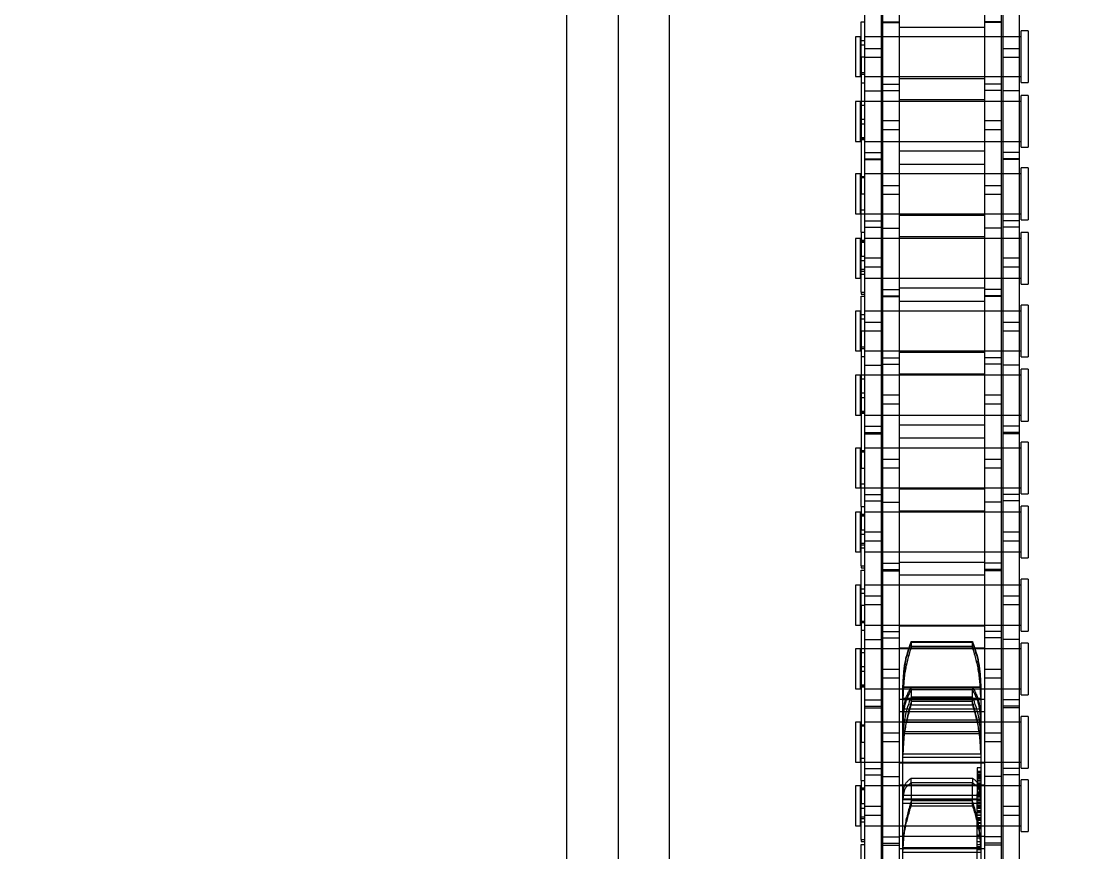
# Model space of a CAD drawing. Header units: metres. Extents: x 0 to 63075, y 0 to 44550.
# Drawn here: x 14050 to 14147.7, y 30590.3 to 30667.4 of the extents above; entities that cross this region are included whole.
import ezdxf

# ---------------------------------------------------------------- set-up
doc = ezdxf.new("R2010")
doc.units = ezdxf.units.M
doc.header["$LTSCALE"] = 75
doc.linetypes.add('HIDDEN2', pattern=[4.7625, 3.175, -1.5875])
for name, color, linetype in [('SDM', 7, 'Continuous'), ('SL1', 8, 'Continuous'), ('SL4', 4, 'Continuous'), ('ST1', 7, 'HIDDEN2')]:
    doc.layers.add(name, color=color, linetype=linetype)

# ---------------------------------------------------------------- blocks, each defined once
blk = doc.blocks.new('A$Cf5d57027')
at = {"layer": 'SL1'}
for radius, start, end in [(1221.5, 121.074746, 67.294357), (1158, 122.987753, 69.370009), (1150, 123.246853, 69.219881)]:
    blk.add_arc((6187.34, 9148.648), radius, start, end, dxfattribs=at)
blk = doc.blocks.new('A$Ca53c419a')
at = {"layer": 'SL4'}
for p, q in [((4619.715, 495.765), (3669.713, 495.765)), ((3669.713, 486.24), (4459.475, 486.24))]:
    blk.add_line(p, q, dxfattribs=at)
at = {"layer": 'ST1'}
for p, q in [((4669.713, 491.003), (3669.713, 491.003)), ((3669.713, 486.24), (4459.475, 486.24)), ((4192.248, 469), (4192.245, 469)), ((4192.245, 469), (4192.245, 468.526)), ((4195.935, 469), (4192.248, 469)), ((4195.935, 468.526), (4195.935, 469)), ((4201.82, 469), (4198.13, 469)), ((4198.13, 469), (4198.13, 468.526)), ((4201.82, 468.526), (4201.82, 469)), ((4204.926, 469), (4204.923, 469)), ((4204.923, 469), (4204.923, 468.526)), ((4208.613, 469), (4204.926, 469)), ((4208.613, 468.526), (4208.613, 469)), ((4214.52, 469), (4210.83, 469)), ((4210.83, 469), (4210.83, 468.526)), ((4214.52, 468.526), (4214.52, 469)), ((4217.604, 469), (4217.601, 469)), ((4217.601, 469), (4217.601, 468.526)), ((4221.291, 469), (4217.604, 469)), ((4221.291, 468.526), (4221.291, 469)), ((4227.22, 469), (4223.53, 469)), ((4223.53, 469), (4223.53, 468.526)), ((4227.22, 468.526), (4227.22, 469)), ((4230.283, 469), (4230.279, 469)), ((4230.279, 469), (4230.279, 468.526)), ((4233.969, 469), (4230.283, 469)), ((4233.969, 468.526), (4233.969, 469)), ((4239.92, 469), (4236.23, 469)), ((4236.23, 469), (4236.23, 468.526)), ((4239.92, 468.526), (4239.92, 469)), ((4242.961, 469), (4242.958, 469)), ((4242.958, 469), (4242.958, 468.526)), ((4246.648, 469), (4242.961, 469)), ((4246.648, 468.526), (4246.648, 469)), ((4252.62, 469), (4248.93, 469)), ((4248.93, 469), (4248.93, 468.526)), ((4252.62, 468.526), (4252.62, 469)), ((4255.639, 469), (4255.636, 469)), ((4255.636, 469), (4255.636, 468.526)), ((4259.326, 469), (4255.639, 469)), ((4259.326, 468.526), (4259.326, 469)), ((4265.32, 469), (4261.63, 469)), ((4261.63, 469), (4261.63, 468.526)), ((4265.32, 468.526), (4265.32, 469)), ((4193.195, 468.157), (4184.1, 468.157)), ((4187.275, 468.489), (4190.506, 468.489)), ((4190.506, 468.489), (4190.506, 468.157)), ((4190.778, 468.489), (4190.778, 468.157)), ((4190.951, 468.489), (4190.778, 468.489)), ((4190.951, 468.489), (4190.951, 468.157)), ((4190.951, 468.489), (4194.297, 468.489)), ((4192.245, 468.526), (4195.935, 468.526)), ((4192.245, 468.157), (4192.245, 466.637)), ((4192.245, 468.157), (4192.245, 453.659)), ((4192.614, 468.526), (4192.614, 468.157)), ((4192.898, 468.489), (4192.898, 468.157)), ((4193.071, 468.489), (4193.071, 468.157)), ((4194.055, 468.157), (4193.195, 468.157)), ((4193.195, 466.637), (4193.195, 468.157)), ((4193.882, 468.489), (4193.882, 468.157)), ((4203.15, 468.157), (4194.055, 468.157)), ((4194.055, 468.157), (4194.055, 466.637)), ((4194.297, 468.489), (4194.297, 468.157)), ((4196.423, 468.489), (4194.297, 468.489)), ((4195.566, 468.157), (4195.566, 468.526)), ((4195.654, 468.489), (4195.654, 468.157)), ((4195.758, 468.489), (4195.758, 468.157)), ((4195.935, 466.637), (4195.935, 468.157)), ((4195.935, 453.659), (4195.935, 468.157)), ((4196.423, 468.489), (4199.975, 468.489)), ((4196.423, 468.489), (4196.423, 468.157)), ((4196.967, 468.157), (4196.967, 466.637)), ((4197.551, 468.157), (4197.551, 466.637)), ((4198.13, 468.526), (4201.82, 468.526)), ((4198.13, 468.489), (4198.13, 466.637)), ((4198.13, 468.157), (4198.13, 453.659)), ((4198.499, 468.526), (4198.499, 468.157)), ((4199.975, 468.489), (4199.975, 468.157)), ((4212.675, 468.489), (4199.975, 468.489)), ((4201.451, 468.157), (4201.451, 468.526)), ((4201.594, 468.489), (4201.594, 468.157)), ((4201.82, 466.637), (4201.82, 468.157)), ((4201.82, 453.659), (4201.82, 468.157)), ((4203.15, 468.157), (4203.15, 466.637)), ((4209.5, 468.157), (4203.15, 468.157)), ((4203.306, 468.157), (4203.306, 466.637)), ((4203.89, 468.157), (4203.89, 466.637)), ((4204.923, 468.526), (4208.613, 468.526)), ((4204.923, 468.157), (4204.923, 466.637)), ((4204.923, 468.157), (4204.923, 453.659)), ((4205.1, 468.489), (4205.1, 468.157)), ((4205.203, 468.489), (4205.203, 468.157)), ((4205.292, 468.526), (4205.292, 468.157)), ((4206.56, 468.489), (4206.56, 468.157)), ((4206.976, 468.489), (4206.976, 468.157)), ((4208.244, 468.157), (4208.244, 468.526)), ((4208.613, 466.637), (4208.613, 468.489)), ((4208.613, 453.659), (4208.613, 468.157)), ((4209.5, 468.157), (4209.5, 466.637)), ((4218.595, 468.157), (4209.5, 468.157)), ((4210.32, 468.157), (4210.32, 468.489)), ((4210.83, 468.526), (4214.52, 468.526)), ((4210.83, 468.157), (4210.83, 466.637)), ((4210.83, 468.157), (4210.83, 453.659)), ((4211.056, 468.489), (4211.056, 468.157)), ((4211.199, 468.526), (4211.199, 468.157)), ((4212.675, 468.489), (4212.675, 468.157)), ((4212.675, 468.489), (4215.906, 468.489)), ((4212.688, 466.637), (4212.688, 468.157)), ((4213.526, 468.157), (4213.526, 466.637)), ((4213.782, 468.489), (4213.782, 468.157)), ((4214.151, 468.157), (4214.151, 468.526)), ((4214.52, 466.637), (4214.52, 468.157)), ((4214.52, 453.659), (4214.52, 468.157)), ((4215.906, 468.489), (4215.906, 468.157)), ((4216.135, 468.489), (4216.135, 468.157)), ((4216.307, 468.489), (4216.135, 468.489)), ((4216.307, 468.489), (4216.307, 468.157)), ((4216.307, 468.489), (4219.654, 468.489)), ((4217.601, 468.526), (4221.291, 468.526)), ((4217.601, 468.157), (4217.601, 466.637)), ((4217.601, 468.157), (4217.601, 453.659)), ((4217.97, 468.526), (4217.97, 468.157)), ((4218.255, 468.489), (4218.255, 468.157)), ((4218.427, 468.489), (4218.427, 468.157)), ((4219.455, 468.157), (4218.595, 468.157)), ((4218.595, 466.637), (4218.595, 468.157)), ((4219.239, 468.489), (4219.239, 468.157)), ((4228.55, 468.157), (4219.455, 468.157)), ((4219.455, 468.157), (4219.455, 466.637)), ((4219.654, 468.489), (4219.654, 468.157)), ((4221.823, 468.489), (4219.654, 468.489)), ((4220.922, 468.157), (4220.922, 468.526)), ((4221.011, 468.489), (4221.011, 468.157)), ((4221.114, 468.489), (4221.114, 468.157)), ((4221.291, 466.637), (4221.291, 468.157)), ((4221.291, 453.659), (4221.291, 468.157)), ((4221.823, 468.489), (4225.375, 468.489)), ((4221.823, 468.489), (4221.823, 468.157)), ((4222.324, 468.157), (4222.324, 466.637)), ((4222.908, 468.157), (4222.908, 466.637)), ((4223.53, 468.526), (4227.22, 468.526)), ((4223.53, 468.489), (4223.53, 466.637)), ((4223.53, 468.157), (4223.53, 453.659)), ((4223.899, 468.526), (4223.899, 468.157)), ((4225.375, 468.489), (4225.375, 468.157)), ((4238.075, 468.489), (4225.375, 468.489)), ((4226.851, 468.157), (4226.851, 468.526)), ((4226.994, 468.489), (4226.994, 468.157)), ((4227.22, 466.637), (4227.22, 468.157)), ((4227.22, 453.659), (4227.22, 468.157)), ((4228.55, 468.157), (4228.55, 466.637)), ((4234.9, 468.157), (4228.55, 468.157)), ((4228.663, 468.157), (4228.663, 466.637)), ((4229.247, 468.157), (4229.247, 466.637)), ((4230.279, 468.526), (4233.969, 468.526)), ((4230.279, 468.157), (4230.279, 466.637)), ((4230.279, 468.157), (4230.279, 453.659)), ((4230.456, 468.489), (4230.456, 468.157)), ((4230.56, 468.489), (4230.56, 468.157)), ((4230.648, 468.526), (4230.648, 468.157)), ((4231.917, 468.489), (4231.917, 468.157)), ((4232.332, 468.489), (4232.332, 468.157)), ((4233.6, 468.157), (4233.6, 468.526)), ((4233.969, 466.637), (4233.969, 468.489)), ((4233.969, 453.659), (4233.969, 468.157)), ((4234.9, 468.157), (4234.9, 466.637)), ((4243.995, 468.157), (4234.9, 468.157)), ((4235.676, 468.157), (4235.676, 468.489)), ((4236.23, 468.526), (4239.92, 468.526)), ((4236.23, 468.157), (4236.23, 466.637)), ((4236.23, 468.157), (4236.23, 453.659)), ((4236.456, 468.489), (4236.456, 468.157)), ((4236.599, 468.526), (4236.599, 468.157)), ((4238.044, 466.637), (4238.044, 468.157)), ((4238.075, 468.489), (4238.075, 468.157)), ((4238.075, 468.489), (4241.306, 468.489)), ((4238.883, 468.157), (4238.883, 466.637)), ((4239.182, 468.489), (4239.182, 468.157)), ((4239.551, 468.157), (4239.551, 468.526)), ((4239.92, 466.637), (4239.92, 468.157)), ((4239.92, 453.659), (4239.92, 468.157)), ((4241.306, 468.489), (4241.306, 468.157)), ((4241.491, 468.489), (4241.491, 468.157)), ((4241.664, 468.489), (4241.491, 468.489)), ((4241.664, 468.489), (4241.664, 468.157)), ((4241.664, 468.489), (4245.01, 468.489)), ((4242.958, 468.526), (4246.648, 468.526)), ((4242.958, 468.157), (4242.958, 466.637)), ((4242.958, 468.157), (4242.958, 453.659)), ((4243.327, 468.526), (4243.327, 468.157)), ((4243.611, 468.489), (4243.611, 468.157)), ((4243.784, 468.489), (4243.784, 468.157)), ((4244.855, 468.157), (4243.995, 468.157)), ((4243.995, 466.637), (4243.995, 468.157)), ((4244.595, 468.489), (4244.595, 468.157)), ((4253.95, 468.157), (4244.855, 468.157)), ((4244.855, 468.157), (4244.855, 466.637)), ((4245.01, 468.489), (4245.01, 468.157)), ((4247.223, 468.489), (4245.01, 468.489)), ((4246.279, 468.157), (4246.279, 468.526)), ((4246.367, 468.489), (4246.367, 468.157)), ((4246.471, 468.489), (4246.471, 468.157)), ((4246.648, 466.637), (4246.648, 468.157)), ((4246.648, 453.659), (4246.648, 468.157)), ((4247.223, 468.489), (4250.775, 468.489)), ((4247.223, 468.489), (4247.223, 468.157)), ((4247.68, 468.157), (4247.68, 466.637)), ((4248.264, 468.157), (4248.264, 466.637)), ((4248.93, 468.526), (4252.62, 468.526)), ((4248.93, 468.489), (4248.93, 466.637)), ((4248.93, 468.157), (4248.93, 453.659)), ((4249.299, 468.526), (4249.299, 468.157)), ((4250.775, 468.489), (4250.775, 468.157)), ((4263.475, 468.489), (4250.775, 468.489)), ((4252.251, 468.157), (4252.251, 468.526)), ((4252.394, 468.489), (4252.394, 468.157)), ((4252.62, 466.637), (4252.62, 468.157)), ((4252.62, 453.659), (4252.62, 468.157)), ((4253.95, 468.157), (4253.95, 466.637)), ((4260.3, 468.157), (4253.95, 468.157)), ((4254.019, 468.157), (4254.019, 466.637)), ((4254.604, 468.157), (4254.604, 466.637)), ((4255.636, 468.526), (4259.326, 468.526)), ((4255.636, 468.157), (4255.636, 466.637)), ((4255.636, 468.157), (4255.636, 453.659)), ((4255.813, 468.489), (4255.813, 468.157)), ((4255.916, 468.489), (4255.916, 468.157)), ((4256.005, 468.526), (4256.005, 468.157)), ((4257.273, 468.489), (4257.273, 468.157)), ((4257.689, 468.489), (4257.689, 468.157)), ((4258.957, 468.157), (4258.957, 468.526)), ((4259.326, 466.637), (4259.326, 468.489)), ((4259.326, 453.659), (4259.326, 468.157)), ((4260.3, 468.157), (4260.3, 466.637)), ((4269.395, 468.157), (4260.3, 468.157)), ((4261.033, 468.157), (4261.033, 468.489)), ((4261.63, 468.526), (4265.32, 468.526)), ((4261.63, 468.157), (4261.63, 466.637)), ((4261.63, 468.157), (4261.63, 453.659)), ((4261.856, 468.489), (4261.856, 468.157)), ((4261.999, 468.526), (4261.999, 468.157)), ((4263.401, 466.637), (4263.401, 468.157)), ((4263.475, 468.489), (4263.475, 468.157)), ((4263.475, 468.489), (4266.705, 468.489)), ((4264.239, 468.157), (4264.239, 466.637)), ((4264.582, 468.489), (4264.582, 468.157)), ((4264.951, 468.157), (4264.951, 468.526)), ((4265.32, 466.637), (4265.32, 468.157)), ((4265.32, 453.659), (4265.32, 468.157)), ((4266.705, 468.489), (4266.705, 468.157)), ((4190.45, 466.485), (4181.355, 466.485)), ((4193.195, 466.637), (4184.1, 466.637)), ((4190.45, 466.485), (4190.45, 464.965)), ((4196.8, 466.485), (4190.45, 466.485)), ((4190.628, 466.485), (4190.628, 464.965)), ((4191.212, 466.485), (4191.212, 464.965)), ((4192.245, 466.485), (4192.245, 464.965)), ((4194.055, 466.637), (4193.195, 466.637)), ((4203.15, 466.637), (4194.055, 466.637)), ((4195.935, 464.965), (4195.935, 466.485)), ((4196.8, 466.485), (4196.8, 464.965)), ((4205.895, 466.485), (4196.8, 466.485)), ((4198.13, 466.485), (4198.13, 464.965)), ((4200.01, 464.965), (4200.01, 466.485)), ((4200.848, 466.485), (4200.848, 464.965)), ((4201.82, 464.965), (4201.82, 466.485)), ((4209.5, 466.637), (4203.15, 466.637)), ((4204.923, 466.485), (4204.923, 464.965)), ((4206.755, 466.485), (4205.895, 466.485)), ((4205.895, 464.965), (4205.895, 466.485)), ((4215.85, 466.485), (4206.755, 466.485)), ((4206.755, 466.485), (4206.755, 464.965)), ((4208.613, 464.965), (4208.613, 466.485)), ((4218.595, 466.637), (4209.5, 466.637)), ((4209.645, 466.485), (4209.645, 464.965)), ((4210.23, 466.485), (4210.23, 464.965)), ((4210.83, 466.485), (4210.83, 464.965)), ((4214.52, 464.965), (4214.52, 466.485)), ((4215.85, 466.485), (4215.85, 464.965)), ((4222.2, 466.485), (4215.85, 466.485)), ((4215.985, 466.485), (4215.985, 464.965)), ((4216.569, 466.485), (4216.569, 464.965)), ((4217.601, 466.485), (4217.601, 464.965)), ((4219.455, 466.637), (4218.595, 466.637)), ((4228.55, 466.637), (4219.455, 466.637)), ((4221.291, 464.965), (4221.291, 466.485)), ((4222.2, 466.485), (4222.2, 464.965)), ((4231.295, 466.485), (4222.2, 466.485)), ((4223.53, 466.485), (4223.53, 464.965)), ((4225.366, 464.965), (4225.366, 466.485)), ((4226.204, 466.485), (4226.204, 464.965)), ((4227.22, 464.965), (4227.22, 466.485)), ((4234.9, 466.637), (4228.55, 466.637)), ((4230.279, 466.485), (4230.279, 464.965)), ((4232.155, 466.485), (4231.295, 466.485)), ((4231.295, 464.965), (4231.295, 466.485)), ((4241.25, 466.485), (4232.155, 466.485)), ((4232.155, 466.485), (4232.155, 464.965)), ((4233.969, 464.965), (4233.969, 466.485)), ((4243.995, 466.637), (4234.9, 466.637)), ((4235.002, 466.485), (4235.002, 464.965)), ((4235.586, 466.485), (4235.586, 464.965)), ((4236.23, 466.485), (4236.23, 464.965)), ((4239.92, 464.965), (4239.92, 466.485)), ((4241.25, 466.485), (4241.25, 464.965)), ((4247.6, 466.485), (4241.25, 466.485)), ((4241.341, 466.485), (4241.341, 464.965)), ((4241.925, 466.485), (4241.925, 464.965)), ((4242.958, 466.485), (4242.958, 464.965)), ((4244.855, 466.637), (4243.995, 466.637)), ((4253.95, 466.637), (4244.855, 466.637)), ((4246.648, 464.965), (4246.648, 466.485)), ((4247.6, 466.485), (4247.6, 464.965)), ((4256.695, 466.485), (4247.6, 466.485)), ((4248.93, 466.485), (4248.93, 464.965)), ((4250.723, 464.965), (4250.723, 466.485)), ((4251.561, 466.485), (4251.561, 464.965)), ((4252.62, 464.965), (4252.62, 466.485)), ((4260.3, 466.637), (4253.95, 466.637)), ((4255.636, 466.485), (4255.636, 464.965)), ((4257.555, 466.485), (4256.695, 466.485)), ((4256.695, 464.965), (4256.695, 466.485)), ((4266.65, 466.485), (4257.555, 466.485)), ((4257.555, 466.485), (4257.555, 464.965)), ((4259.326, 464.965), (4259.326, 466.485)), ((4269.395, 466.637), (4260.3, 466.637)), ((4260.358, 466.485), (4260.358, 464.965)), ((4260.943, 466.485), (4260.943, 464.965)), ((4261.63, 466.485), (4261.63, 464.965)), ((4265.32, 464.965), (4265.32, 466.485)), ((4266.65, 466.485), (4266.65, 464.965)), ((4273, 466.485), (4266.65, 466.485)), ((4266.698, 466.485), (4266.698, 464.965)), ((4190.45, 464.965), (4181.355, 464.965)), ((4190.13, 464.965), (4190.13, 457.035)), ((4196.8, 464.965), (4190.45, 464.965)), ((4191.235, 457.035), (4191.235, 464.965)), ((4192.245, 464.965), (4192.245, 457.035)), ((4195.935, 457.035), (4195.935, 464.965)), ((4196.015, 464.965), (4196.015, 457.035)), ((4205.895, 464.965), (4196.8, 464.965)), ((4198.05, 457.035), (4198.05, 464.965)), ((4198.13, 464.965), (4198.13, 457.035)), ((4201.82, 457.035), (4201.82, 464.965)), ((4202.808, 464.965), (4202.808, 457.035)), ((4203.935, 457.035), (4203.935, 464.965)), ((4204.923, 464.965), (4204.923, 457.035)), ((4206.755, 464.965), (4205.895, 464.965)), ((4215.85, 464.965), (4206.755, 464.965)), ((4208.613, 457.035), (4208.613, 464.965)), ((4208.715, 464.965), (4208.715, 457.035)), ((4210.728, 457.035), (4210.728, 464.965)), ((4210.83, 464.965), (4210.83, 457.035)), ((4214.52, 457.035), (4214.52, 464.965)), ((4215.486, 464.965), (4215.486, 457.035)), ((4222.2, 464.965), (4215.85, 464.965)), ((4216.635, 457.035), (4216.635, 464.965)), ((4217.601, 464.965), (4217.601, 457.035)), ((4221.291, 457.035), (4221.291, 464.965)), ((4221.415, 464.965), (4221.415, 457.035)), ((4231.295, 464.965), (4222.2, 464.965)), ((4223.406, 457.035), (4223.406, 464.965)), ((4223.53, 464.965), (4223.53, 457.035)), ((4227.22, 457.035), (4227.22, 464.965)), ((4228.164, 464.965), (4228.164, 457.035)), ((4229.335, 457.035), (4229.335, 464.965)), ((4230.279, 464.965), (4230.279, 457.035)), ((4232.155, 464.965), (4231.295, 464.965)), ((4241.25, 464.965), (4232.155, 464.965)), ((4233.969, 457.035), (4233.969, 464.965)), ((4234.115, 464.965), (4234.115, 457.035)), ((4236.084, 457.035), (4236.084, 464.965)), ((4236.23, 464.965), (4236.23, 457.035)), ((4239.92, 457.035), (4239.92, 464.965)), ((4240.843, 464.965), (4240.843, 457.035)), ((4247.6, 464.965), (4241.25, 464.965)), ((4242.035, 457.035), (4242.035, 464.965)), ((4242.958, 464.965), (4242.958, 457.035)), ((4246.648, 457.035), (4246.648, 464.965)), ((4246.815, 464.965), (4246.815, 457.035)), ((4256.695, 464.965), (4247.6, 464.965)), ((4248.763, 457.035), (4248.763, 464.965)), ((4248.93, 464.965), (4248.93, 457.035)), ((4252.62, 457.035), (4252.62, 464.965)), ((4253.521, 464.965), (4253.521, 457.035)), ((4254.735, 457.035), (4254.735, 464.965)), ((4255.636, 464.965), (4255.636, 457.035)), ((4257.555, 464.965), (4256.695, 464.965)), ((4266.65, 464.965), (4257.555, 464.965)), ((4259.326, 457.035), (4259.326, 464.965)), ((4259.515, 464.965), (4259.515, 457.035)), ((4261.441, 457.035), (4261.441, 464.965)), ((4261.63, 464.965), (4261.63, 457.035)), ((4265.32, 457.035), (4265.32, 464.965)), ((4266.199, 464.965), (4266.199, 457.035)), ((4273, 464.965), (4266.65, 464.965)), ((4184.583, 464.605), (4189.771, 464.605)), ((4189.771, 457.395), (4189.771, 464.605)), ((4189.771, 464.605), (4189.874, 464.605)), ((4189.874, 464.605), (4194.752, 464.605)), ((4190.193, 457.395), (4190.193, 464.605)), ((4196.205, 463.843), (4194.091, 463.843)), ((4194.091, 463.843), (4194.091, 458.157)), ((4194.338, 464.605), (4194.338, 457.395)), ((4194.547, 458.157), (4194.547, 463.843)), ((4194.679, 464.605), (4194.679, 457.395)), ((4194.693, 457.395), (4194.693, 464.605)), ((4194.752, 464.605), (4198.573, 464.605)), ((4195.056, 457.395), (4195.056, 464.605)), ((4196.205, 458.157), (4196.205, 463.843)), ((4196.205, 463.843), (4196.635, 463.843)), ((4196.635, 463.843), (4196.635, 458.157)), ((4198.573, 457.395), (4198.573, 464.605)), ((4198.573, 464.605), (4198.696, 464.605)), ((4198.696, 464.605), (4200.42, 464.605)), ((4198.868, 457.395), (4198.868, 464.605)), ((4200.42, 464.605), (4201.9, 464.605)), ((4200.773, 464.605), (4200.773, 457.395)), ((4200.954, 464.605), (4200.954, 457.395)), ((4201.806, 457.395), (4201.806, 464.605)), ((4201.9, 464.605), (4203.893, 464.605)), ((4202.022, 457.395), (4202.022, 464.605)), ((4203.07, 464.605), (4203.07, 457.395)), ((4204.156, 463.843), (4203.441, 463.843)), ((4203.441, 463.843), (4203.441, 458.157)), ((4203.748, 458.157), (4203.748, 463.843)), ((4203.893, 457.395), (4203.893, 464.605)), ((4203.893, 464.605), (4204.023, 464.605)), ((4204.023, 464.605), (4205.167, 464.605)), ((4204.028, 457.395), (4204.028, 464.605)), ((4204.156, 458.157), (4204.156, 463.843)), ((4204.83, 463.843), (4204.156, 463.843)), ((4204.83, 458.157), (4204.83, 463.843)), ((4204.83, 463.843), (4205.102, 463.843)), ((4205.048, 457.395), (4205.048, 464.605)), ((4205.091, 457.395), (4205.091, 464.605)), ((4205.091, 464.605), (4205.211, 464.605)), ((4205.102, 463.843), (4205.102, 458.157)), ((4208.723, 463.843), (4208.723, 458.157)), ((4209.219, 463.843), (4208.723, 463.843)), ((4208.843, 458.157), (4208.843, 463.843)), ((4209.219, 458.157), (4209.219, 463.843)), ((4209.3, 463.843), (4209.3, 458.157)), ((4194.091, 458.157), (4196.205, 458.157)), ((4196.635, 458.157), (4196.205, 458.157)), ((4203.441, 458.157), (4204.156, 458.157)), ((4204.156, 458.157), (4204.83, 458.157)), ((4205.102, 458.157), (4204.83, 458.157)), ((4208.723, 458.157), (4209.219, 458.157)), ((4190.45, 457.035), (4181.355, 457.035)), ((4189.771, 457.395), (4184.583, 457.395)), ((4189.16, 457.73), (4190.052, 457.73)), ((4189.874, 457.395), (4189.771, 457.395)), ((4194.752, 457.395), (4189.874, 457.395)), ((4190.052, 457.73), (4190.323, 457.73)), ((4190.052, 457.73), (4190.052, 457.395)), ((4190.272, 457.73), (4190.272, 457.395)), ((4190.318, 457.73), (4190.318, 457.395)), ((4190.323, 457.73), (4190.323, 457.395)), ((4190.323, 457.73), (4191.408, 457.73)), ((4190.45, 455.515), (4190.45, 457.035)), ((4196.8, 457.035), (4190.45, 457.035)), ((4190.503, 457.73), (4190.503, 457.395)), ((4190.628, 455.515), (4190.628, 457.035)), ((4190.768, 457.73), (4190.768, 457.395)), ((4191.112, 457.73), (4191.112, 457.395)), ((4191.212, 455.515), (4191.212, 457.035)), ((4191.288, 457.73), (4191.288, 457.395)), ((4191.408, 457.73), (4191.642, 457.73)), ((4191.408, 457.73), (4191.408, 457.395)), ((4191.642, 457.73), (4192.995, 457.73)), ((4191.974, 457.73), (4191.974, 457.395)), ((4192.12, 457.73), (4192.12, 457.395)), ((4192.193, 457.73), (4192.193, 457.395)), ((4192.245, 457.035), (4192.245, 455.515)), ((4192.273, 457.73), (4192.273, 457.395)), ((4192.481, 457.73), (4192.481, 457.395)), ((4192.54, 457.73), (4192.54, 457.395)), ((4192.762, 457.73), (4192.762, 457.395)), ((4192.869, 457.73), (4192.869, 457.395)), ((4192.995, 457.73), (4192.995, 457.395)), ((4192.995, 457.73), (4193.225, 457.73)), ((4192.998, 457.73), (4192.998, 457.395)), ((4193.225, 457.73), (4193.225, 457.395)), ((4193.225, 457.73), (4194.116, 457.73)), ((4193.263, 457.73), (4193.263, 457.395)), ((4193.479, 457.73), (4193.479, 457.395)), ((4193.554, 457.73), (4193.554, 457.395)), ((4193.652, 457.73), (4193.652, 457.395)), ((4193.855, 457.73), (4193.855, 457.395)), ((4193.94, 457.73), (4193.94, 457.395)), ((4194.062, 457.73), (4194.062, 457.395)), ((4194.116, 457.73), (4194.116, 457.395)), ((4194.116, 457.73), (4194.292, 457.73)), ((4194.263, 457.73), (4194.263, 457.395)), ((4194.292, 457.73), (4194.292, 457.395)), ((4194.292, 457.73), (4194.978, 457.73)), ((4194.431, 457.73), (4194.431, 457.395)), ((4194.451, 457.73), (4194.451, 457.395)), ((4194.598, 457.73), (4194.598, 457.395)), ((4194.716, 457.73), (4194.716, 457.395)), ((4198.573, 457.395), (4194.752, 457.395)), ((4194.926, 457.73), (4194.926, 457.395)), ((4194.955, 457.73), (4194.955, 457.395)), ((4194.978, 457.73), (4194.978, 457.395)), ((4194.978, 457.73), (4195.197, 457.73)), ((4194.984, 457.73), (4194.984, 457.395)), ((4195.019, 457.73), (4195.019, 457.395)), ((4195.089, 457.73), (4195.089, 457.395)), ((4195.105, 457.73), (4195.105, 457.395)), ((4195.197, 457.73), (4195.197, 457.395)), ((4195.653, 457.73), (4195.197, 457.73)), ((4195.259, 457.73), (4195.259, 457.395)), ((4195.391, 457.73), (4195.391, 457.395)), ((4195.653, 457.73), (4195.653, 457.395)), ((4196.435, 457.73), (4195.653, 457.73)), ((4195.794, 457.73), (4195.794, 457.395)), ((4195.818, 457.73), (4195.818, 457.395)), ((4195.894, 457.73), (4195.894, 457.395)), ((4195.935, 455.515), (4195.935, 457.035)), ((4196.046, 457.73), (4196.046, 457.395)), ((4196.104, 457.73), (4196.104, 457.395)), ((4196.143, 457.73), (4196.143, 457.395)), ((4196.205, 457.73), (4196.205, 457.395)), ((4196.405, 457.73), (4196.405, 457.395)), ((4196.414, 457.73), (4196.414, 457.395)), ((4196.433, 457.73), (4196.433, 457.395)), ((4196.435, 457.73), (4196.435, 457.395)), ((4196.765, 457.73), (4196.435, 457.73)), ((4196.442, 457.73), (4196.442, 457.395)), ((4196.593, 457.73), (4196.593, 457.395)), ((4196.614, 457.395), (4196.614, 457.73)), ((4196.632, 457.73), (4196.632, 457.395)), ((4196.633, 457.395), (4196.633, 457.73)), ((4196.854, 457.73), (4196.765, 457.73)), ((4196.765, 457.73), (4196.765, 457.395)), ((4196.783, 457.395), (4196.783, 457.73)), ((4196.8, 455.515), (4196.8, 457.035)), ((4205.895, 457.035), (4196.8, 457.035)), ((4196.854, 457.73), (4196.854, 457.395)), ((4197.151, 457.73), (4196.854, 457.73)), ((4196.875, 457.73), (4196.875, 457.395)), ((4196.94, 457.73), (4196.94, 457.395)), ((4196.946, 457.395), (4196.946, 457.73)), ((4197.151, 457.73), (4197.151, 457.395)), ((4197.226, 457.73), (4197.151, 457.73)), ((4197.226, 457.73), (4197.226, 457.395)), ((4197.61, 457.73), (4197.226, 457.73)), ((4197.275, 457.395), (4197.275, 457.73)), ((4197.61, 457.395), (4197.61, 457.73)), ((4198.13, 457.035), (4198.13, 455.515)), ((4198.696, 457.395), (4198.573, 457.395)), ((4200.42, 457.395), (4198.696, 457.395)), ((4200.01, 455.515), (4200.01, 457.035)), ((4201.9, 457.395), (4200.42, 457.395)), ((4200.848, 457.035), (4200.848, 455.515)), ((4201.82, 455.515), (4201.82, 457.035)), ((4203.893, 457.395), (4201.9, 457.395)), ((4204.023, 457.395), (4203.893, 457.395)), ((4205.167, 457.395), (4204.023, 457.395)), ((4204.923, 457.035), (4204.923, 455.515)), ((4205.211, 457.395), (4205.091, 457.395)), ((4206.755, 457.035), (4205.895, 457.035)), ((4205.895, 455.515), (4205.895, 457.035)), ((4215.85, 457.035), (4206.755, 457.035)), ((4206.755, 457.035), (4206.755, 455.515)), ((4208.613, 455.515), (4208.613, 457.035)), ((4209.645, 455.515), (4209.645, 457.035)), ((4210.23, 455.515), (4210.23, 457.035)), ((4210.83, 457.035), (4210.83, 455.515)), ((4214.52, 455.515), (4214.52, 457.035)), ((4215.85, 455.515), (4215.85, 457.035)), ((4222.2, 457.035), (4215.85, 457.035)), ((4215.985, 455.515), (4215.985, 457.035)), ((4216.569, 455.515), (4216.569, 457.035)), ((4217.601, 457.035), (4217.601, 455.515)), ((4221.291, 455.515), (4221.291, 457.035)), ((4222.2, 455.515), (4222.2, 457.035)), ((4231.295, 457.035), (4222.2, 457.035)), ((4223.53, 457.035), (4223.53, 455.515)), ((4225.366, 455.515), (4225.366, 457.035)), ((4226.204, 457.035), (4226.204, 455.515)), ((4227.22, 455.515), (4227.22, 457.035)), ((4230.279, 457.035), (4230.279, 455.515)), ((4232.155, 457.035), (4231.295, 457.035)), ((4231.295, 455.515), (4231.295, 457.035)), ((4241.25, 457.035), (4232.155, 457.035)), ((4232.155, 457.035), (4232.155, 455.515)), ((4233.969, 455.515), (4233.969, 457.035)), ((4235.002, 455.515), (4235.002, 457.035)), ((4235.586, 455.515), (4235.586, 457.035)), ((4236.23, 457.035), (4236.23, 455.515)), ((4239.92, 455.515), (4239.92, 457.035)), ((4241.25, 455.515), (4241.25, 457.035)), ((4247.6, 457.035), (4241.25, 457.035)), ((4241.341, 455.515), (4241.341, 457.035)), ((4241.925, 455.515), (4241.925, 457.035)), ((4242.958, 457.035), (4242.958, 455.515)), ((4246.648, 455.515), (4246.648, 457.035)), ((4247.6, 455.515), (4247.6, 457.035)), ((4256.695, 457.035), (4247.6, 457.035)), ((4248.93, 457.035), (4248.93, 455.515)), ((4250.723, 455.515), (4250.723, 457.035)), ((4251.561, 457.035), (4251.561, 455.515)), ((4252.62, 455.515), (4252.62, 457.035)), ((4255.636, 457.035), (4255.636, 455.515)), ((4257.555, 457.035), (4256.695, 457.035)), ((4256.695, 455.515), (4256.695, 457.035)), ((4266.65, 457.035), (4257.555, 457.035)), ((4257.555, 457.035), (4257.555, 455.515)), ((4259.326, 455.515), (4259.326, 457.035)), ((4260.358, 455.515), (4260.358, 457.035)), ((4260.943, 455.515), (4260.943, 457.035)), ((4261.63, 457.035), (4261.63, 455.515)), ((4265.32, 455.515), (4265.32, 457.035)), ((4266.65, 455.515), (4266.65, 457.035)), ((4273, 457.035), (4266.65, 457.035)), ((4266.698, 455.515), (4266.698, 457.035)), ((4190.45, 455.515), (4181.355, 455.515)), ((4193.195, 455.363), (4184.1, 455.363)), ((4196.8, 455.515), (4190.45, 455.515)), ((4192.245, 455.363), (4192.245, 453.843)), ((4194.055, 455.363), (4193.195, 455.363)), ((4193.195, 453.843), (4193.195, 455.363)), ((4203.15, 455.363), (4194.055, 455.363)), ((4194.055, 455.363), (4194.055, 453.843)), ((4195.935, 453.843), (4195.935, 455.363)), ((4205.895, 455.515), (4196.8, 455.515)), ((4196.967, 453.843), (4196.967, 455.363)), ((4197.551, 453.843), (4197.551, 455.363)), ((4198.13, 455.363), (4198.13, 453.843)), ((4201.82, 453.843), (4201.82, 455.363)), ((4203.15, 453.843), (4203.15, 455.363)), ((4209.5, 455.363), (4203.15, 455.363)), ((4203.306, 453.843), (4203.306, 455.363)), ((4203.89, 453.843), (4203.89, 455.363)), ((4204.923, 455.363), (4204.923, 453.843)), ((4206.755, 455.515), (4205.895, 455.515)), ((4215.85, 455.515), (4206.755, 455.515)), ((4208.613, 453.843), (4208.613, 455.363)), ((4209.5, 453.843), (4209.5, 455.363)), ((4218.595, 455.363), (4209.5, 455.363)), ((4210.83, 455.363), (4210.83, 453.843)), ((4212.688, 453.843), (4212.688, 455.363)), ((4213.526, 455.363), (4213.526, 453.843)), ((4214.52, 453.843), (4214.52, 455.363)), ((4222.2, 455.515), (4215.85, 455.515)), ((4217.601, 455.363), (4217.601, 453.843)), ((4219.455, 455.363), (4218.595, 455.363)), ((4218.595, 453.843), (4218.595, 455.363)), ((4228.55, 455.363), (4219.455, 455.363)), ((4219.455, 455.363), (4219.455, 453.843)), ((4221.291, 453.843), (4221.291, 455.363)), ((4231.295, 455.515), (4222.2, 455.515)), ((4222.324, 453.843), (4222.324, 455.363)), ((4222.908, 453.843), (4222.908, 455.363)), ((4223.53, 455.363), (4223.53, 453.843)), ((4227.22, 453.843), (4227.22, 455.363)), ((4228.55, 453.843), (4228.55, 455.363)), ((4234.9, 455.363), (4228.55, 455.363)), ((4228.663, 453.843), (4228.663, 455.363)), ((4229.247, 453.843), (4229.247, 455.363)), ((4230.279, 455.363), (4230.279, 453.843)), ((4232.155, 455.515), (4231.295, 455.515)), ((4241.25, 455.515), (4232.155, 455.515)), ((4233.969, 453.843), (4233.969, 455.363)), ((4234.9, 453.843), (4234.9, 455.363)), ((4243.995, 455.363), (4234.9, 455.363)), ((4236.23, 455.363), (4236.23, 453.843)), ((4238.044, 453.843), (4238.044, 455.363)), ((4238.883, 455.363), (4238.883, 453.843)), ((4239.92, 453.843), (4239.92, 455.363)), ((4247.6, 455.515), (4241.25, 455.515)), ((4242.958, 455.363), (4242.958, 453.843)), ((4244.855, 455.363), (4243.995, 455.363)), ((4243.995, 453.843), (4243.995, 455.363)), ((4253.95, 455.363), (4244.855, 455.363)), ((4244.855, 455.363), (4244.855, 453.843)), ((4246.648, 453.843), (4246.648, 455.363)), ((4256.695, 455.515), (4247.6, 455.515)), ((4247.68, 453.843), (4247.68, 455.363)), ((4248.264, 453.843), (4248.264, 455.363)), ((4248.93, 455.363), (4248.93, 453.843)), ((4252.62, 453.843), (4252.62, 455.363)), ((4253.95, 453.843), (4253.95, 455.363)), ((4260.3, 455.363), (4253.95, 455.363)), ((4254.019, 453.843), (4254.019, 455.363)), ((4254.604, 453.843), (4254.604, 455.363)), ((4255.636, 455.363), (4255.636, 453.843)), ((4257.555, 455.515), (4256.695, 455.515)), ((4266.65, 455.515), (4257.555, 455.515)), ((4259.326, 453.843), (4259.326, 455.363)), ((4260.3, 453.843), (4260.3, 455.363)), ((4269.395, 455.363), (4260.3, 455.363)), ((4261.63, 455.363), (4261.63, 453.843)), ((4263.401, 453.843), (4263.401, 455.363)), ((4264.239, 455.363), (4264.239, 453.843)), ((4265.32, 453.843), (4265.32, 455.363)), ((4273, 455.515), (4266.65, 455.515)), ((4193.195, 453.843), (4184.1, 453.843)), ((4191.691, 453.659), (4196.488, 453.659)), ((4191.691, 453.659), (4191.691, 453)), ((4194.055, 453.843), (4193.195, 453.843)), ((4203.15, 453.843), (4194.055, 453.843)), ((4196.488, 453), (4196.488, 453.659)), ((4197.576, 453.659), (4202.373, 453.659)), ((4197.576, 453.659), (4197.576, 453)), ((4202.373, 453), (4202.373, 453.659)), ((4209.5, 453.843), (4203.15, 453.843)), ((4204.369, 453.659), (4209.166, 453.659)), ((4204.369, 453.659), (4204.369, 453)), ((4209.166, 453), (4209.166, 453.659)), ((4218.595, 453.843), (4209.5, 453.843)), ((4210.276, 453.659), (4215.073, 453.659)), ((4210.276, 453.659), (4210.276, 453)), ((4215.073, 453), (4215.073, 453.659)), ((4217.048, 453.659), (4221.845, 453.659)), ((4217.048, 453.659), (4217.048, 453)), ((4219.455, 453.843), (4218.595, 453.843)), ((4228.55, 453.843), (4219.455, 453.843)), ((4221.845, 453), (4221.845, 453.659)), ((4222.976, 453.659), (4227.773, 453.659)), ((4222.976, 453.659), (4222.976, 453)), ((4227.773, 453), (4227.773, 453.659)), ((4234.9, 453.843), (4228.55, 453.843)), ((4229.726, 453.659), (4234.523, 453.659)), ((4229.726, 453.659), (4229.726, 453)), ((4234.523, 453), (4234.523, 453.659)), ((4243.995, 453.843), (4234.9, 453.843)), ((4235.676, 453.659), (4240.473, 453.659)), ((4235.676, 453.659), (4235.676, 453)), ((4240.473, 453), (4240.473, 453.659)), ((4242.404, 453.659), (4247.201, 453.659)), ((4242.404, 453.659), (4242.404, 453)), ((4244.855, 453.843), (4243.995, 453.843)), ((4253.95, 453.843), (4244.855, 453.843)), ((4247.201, 453), (4247.201, 453.659)), ((4248.376, 453.659), (4253.173, 453.659)), ((4248.376, 453.659), (4248.376, 453)), ((4253.173, 453), (4253.173, 453.659)), ((4260.3, 453.843), (4253.95, 453.843)), ((4255.083, 453.659), (4259.88, 453.659)), ((4255.083, 453.659), (4255.083, 453)), ((4259.88, 453), (4259.88, 453.659)), ((4269.395, 453.843), (4260.3, 453.843)), ((4261.076, 453.659), (4265.873, 453.659)), ((4261.076, 453.659), (4261.076, 453)), ((4265.873, 453), (4265.873, 453.659)), ((4191.695, 453), (4191.691, 453)), ((4196.488, 453), (4191.695, 453)), ((4202.373, 453), (4197.576, 453)), ((4204.374, 453), (4204.369, 453)), ((4209.166, 453), (4204.374, 453)), ((4215.073, 453), (4210.276, 453)), ((4217.052, 453), (4217.048, 453)), ((4221.845, 453), (4217.052, 453)), ((4227.773, 453), (4222.976, 453)), ((4229.73, 453), (4229.726, 453)), ((4234.523, 453), (4229.73, 453)), ((4240.473, 453), (4235.676, 453)), ((4242.408, 453), (4242.404, 453)), ((4247.201, 453), (4242.408, 453)), ((4253.173, 453), (4248.376, 453)), ((4255.087, 453), (4255.083, 453)), ((4259.88, 453), (4255.087, 453)), ((4265.873, 453), (4261.076, 453))]:
    blk.add_line(p, q, dxfattribs=at)
for centre, start, end in [((4200.404, 454.987), 67.03979, 89.90798), ((4200.404, 467.013), 270.09202, 292.96021)]:
    blk.add_arc(centre, 9.618, start, end, dxfattribs=at)
for points, knots in [([(4189.874, 464.605), (4190.543, 464.567), (4191.884, 464.492), (4193.355, 464.06), (4194.091, 463.843)], [0, 0, 0, 0, 0.4991241, 1, 1, 1, 1]), ([(4194.547, 463.843), (4193.807, 464.059), (4192.328, 464.492), (4190.973, 464.567), (4190.296, 464.605)], [0, 0, 0, 0, 0.500261, 1, 1, 1, 1]), ([(4196.205, 463.843), (4196.057, 464.059), (4195.76, 464.492), (4195.088, 464.567), (4194.752, 464.605)], [0, 0, 0, 0, 0.500534, 1, 1, 1, 1]), ([(4195.116, 464.605), (4195.462, 464.567), (4196.156, 464.492), (4196.475, 464.06), (4196.635, 463.843)], [0, 0, 0, 0, 0.499098, 1, 1, 1, 1]), ([(4198.696, 464.605), (4199.486, 464.567), (4201.068, 464.492), (4202.649, 464.06), (4203.441, 463.843)], [0, 0, 0, 0, 0.499098, 1, 1, 1, 1]), ([(4203.748, 463.843), (4202.956, 464.059), (4201.374, 464.492), (4199.786, 464.567), (4198.992, 464.605)], [0, 0, 0, 0, 0.500514, 1, 1, 1, 1]), ([(4204.83, 463.843), (4204.425, 464.059), (4203.615, 464.492), (4202.472, 464.567), (4201.9, 464.605)], [0, 0, 0, 0, 0.500133, 1, 1, 1, 1]), ([(4202.118, 464.605), (4202.697, 464.567), (4203.856, 464.492), (4204.686, 464.06), (4205.102, 463.843)], [0, 0, 0, 0, 0.499427, 1, 1, 1, 1]), ([(4204.023, 464.605), (4204.838, 464.567), (4206.47, 464.492), (4207.972, 464.059), (4208.723, 463.843)], [0, 0, 0, 0, 0.499459, 1, 1, 1, 1]), ([(4208.843, 463.843), (4208.095, 464.059), (4206.601, 464.492), (4204.971, 464.567), (4204.157, 464.605)], [0, 0, 0, 0, 0.500529, 1, 1, 1, 1]), ([(4209.219, 463.843), (4208.606, 464.059), (4207.38, 464.492), (4205.904, 464.567), (4205.167, 464.605)], [0, 0, 0, 0, 0.500152, 1, 1, 1, 1]), ([(4205.211, 464.605), (4205.953, 464.567), (4207.439, 464.492), (4208.679, 464.059), (4209.3, 463.843)], [0, 0, 0, 0, 0.49948, 1, 1, 1, 1]), ([(4194.091, 458.157), (4193.356, 457.941), (4191.885, 457.508), (4190.544, 457.433), (4189.874, 457.395)], [0, 0, 0, 0, 0.500152, 1, 1, 1, 1]), ([(4190.296, 457.395), (4190.973, 457.433), (4192.328, 457.508), (4193.806, 457.94), (4194.547, 458.157)], [0, 0, 0, 0, 0.499419, 1, 1, 1, 1]), ([(4194.752, 457.395), (4195.088, 457.433), (4195.76, 457.508), (4196.057, 457.941), (4196.205, 458.157)], [0, 0, 0, 0, 0.499459, 1, 1, 1, 1]), ([(4196.635, 458.157), (4196.476, 457.941), (4196.156, 457.508), (4195.463, 457.433), (4195.116, 457.395)], [0, 0, 0, 0, 0.500133, 1, 1, 1, 1]), ([(4203.441, 458.157), (4202.65, 457.941), (4201.069, 457.508), (4199.487, 457.433), (4198.696, 457.395)], [0, 0, 0, 0, 0.500133, 1, 1, 1, 1]), ([(4198.992, 457.395), (4199.786, 457.433), (4201.374, 457.508), (4202.956, 457.941), (4203.748, 458.157)], [0, 0, 0, 0, 0.499479, 1, 1, 1, 1]), ([(4201.9, 457.395), (4202.471, 457.433), (4203.614, 457.508), (4204.424, 457.94), (4204.83, 458.157)], [0, 0, 0, 0, 0.499098, 1, 1, 1, 1]), ([(4205.102, 458.157), (4204.687, 457.941), (4203.857, 457.508), (4202.697, 457.433), (4202.118, 457.395)], [0, 0, 0, 0, 0.500372, 1, 1, 1, 1]), ([(4208.723, 458.157), (4207.972, 457.941), (4206.47, 457.508), (4204.838, 457.433), (4204.023, 457.395)], [0, 0, 0, 0, 0.500533, 1, 1, 1, 1]), ([(4204.157, 457.395), (4204.971, 457.433), (4206.601, 457.508), (4208.095, 457.941), (4208.843, 458.157)], [0, 0, 0, 0, 0.499464, 1, 1, 1, 1]), ([(4205.167, 457.395), (4205.903, 457.433), (4207.379, 457.508), (4208.605, 457.94), (4209.219, 458.157)], [0, 0, 0, 0, 0.499124, 1, 1, 1, 1]), ([(4209.3, 458.157), (4208.679, 457.941), (4207.439, 457.508), (4205.953, 457.433), (4205.211, 457.395)], [0, 0, 0, 0, 0.500513, 1, 1, 1, 1])]:
    blk.add_open_spline(points, degree=3, knots=knots, dxfattribs=at)

msp = doc.modelspace()

# ---------------------------------------------------------------- block references
at = {"layer": 'SDM'}
msp.add_blockref('A$Cf5d57027', (8259.513, 22502.833), dxfattribs=at)
at = {"layer": 'SDM', "rotation": 90}
msp.add_blockref('A$Ca53c419a', (14596.359, 26400.599), dxfattribs=at)

doc.saveas('drawing.dxf')
